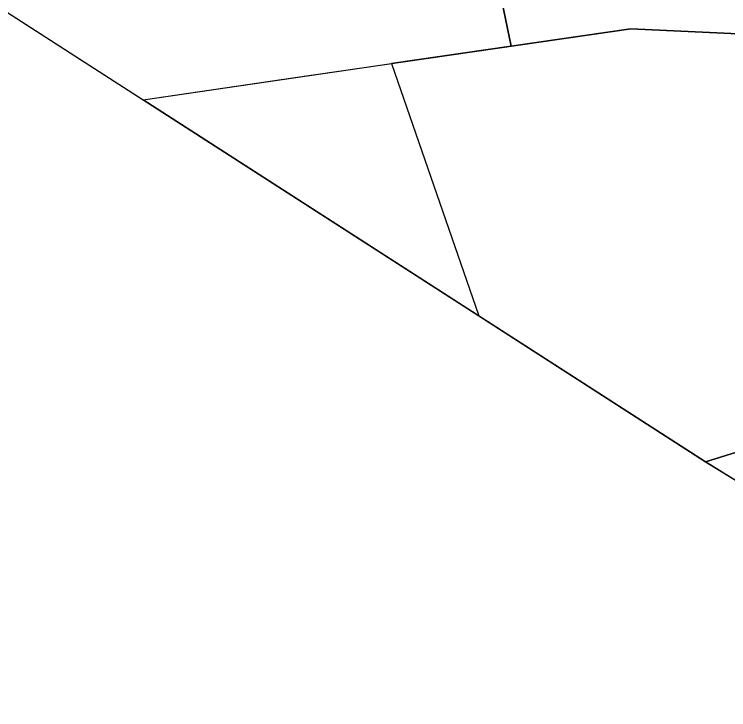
# Model space of a CAD drawing. Header units: inches. Extents: x 516719 to 517664, y 4780127 to 4780401.
# Drawn here: x 517283.94 to 517297.04, y 4780202.88 to 4780215.63 of the extents above; entities that cross this region are included whole.
import ezdxf

# ---------------------------------------------------------------- set-up
doc = ezdxf.new("R2010")
doc.units = ezdxf.units.IN
doc.layers.add('PARCELA', color=10, linetype='Continuous')
doc.layers.add('POVRŠINA', color=7, linetype='Continuous')

msp = doc.modelspace()

# ---------------------------------------------------------------- linework, layer by layer
at = {"layer": 'PARCELA'}
for points in [[(517281.144, 4780222.085), (517279.535, 4780218.426), (517286.302, 4780214.066), (517290.857, 4780214.729), (517293.054, 4780215.048), (517291.72, 4780221.48), (517281.359, 4780222.007), (517281.144, 4780222.085)], [(517291.72, 4780221.48), (517293.054, 4780215.048), (517295.25, 4780215.368), (517298.659, 4780215.206), (517303.521, 4780215.429), (517305.265, 4780215.908), (517303.225, 4780221.89), (517299.736, 4780221.072), (517291.72, 4780221.48)], [(517290.857, 4780214.729), (517292.458, 4780210.103), (517296.618, 4780207.424), (517301.252, 4780208.866), (517304.466, 4780209.867), (517303.521, 4780215.429), (517299.146, 4780215.228), (517298.659, 4780215.206), (517295.25, 4780215.368), (517290.857, 4780214.729)]]:
    msp.add_lwpolyline(points, dxfattribs=at)
at = {"layer": 'PARCELA', "color": 255}
for points in [[(517278.327, 4780223.103, 0), (517276.891, 4780220.129, 0), (517286.302, 4780214.066, 0), (517289.046, 4780214.465, 0)], [(517301.252, 4780208.866, 0), (517296.618, 4780207.424, 0), (517286.302, 4780214.066, 0), (517289.046, 4780214.465, 0), (517295.25, 4780215.368, 0), (517298.659, 4780215.206, 0), (517298.913, 4780215.217, 0), (517299.146, 4780215.228, 0)], [(517301.252, 4780208.866, 0), (517296.618, 4780207.424, 0), (517286.302, 4780214.066, 0), (517289.046, 4780214.465, 0), (517295.25, 4780215.368, 0), (517298.659, 4780215.206, 0), (517298.913, 4780215.217, 0), (517299.146, 4780215.228, 0)], [(517289.046, 4780214.465, 0), (517295.25, 4780215.368, 0), (517298.659, 4780215.206, 0), (517298.913, 4780215.217, 0)], [(517303.96, 4780202.876, 0), (517296.618, 4780207.424, 0), (517301.252, 4780208.866, 0), (517304.141, 4780209.764, 0), (517307.045, 4780210.686, 0)]]:
    msp.add_polyline3d(points, dxfattribs=at)
at = {"layer": 'POVRŠINA'}
for p, q in [((517286.302, 4780214.066), (517292.458, 4780210.103)), ((517296.618, 4780207.424), (517303.96, 4780202.876))]:
    msp.add_line(p, q, dxfattribs=at)

doc.saveas('drawing.dxf')
